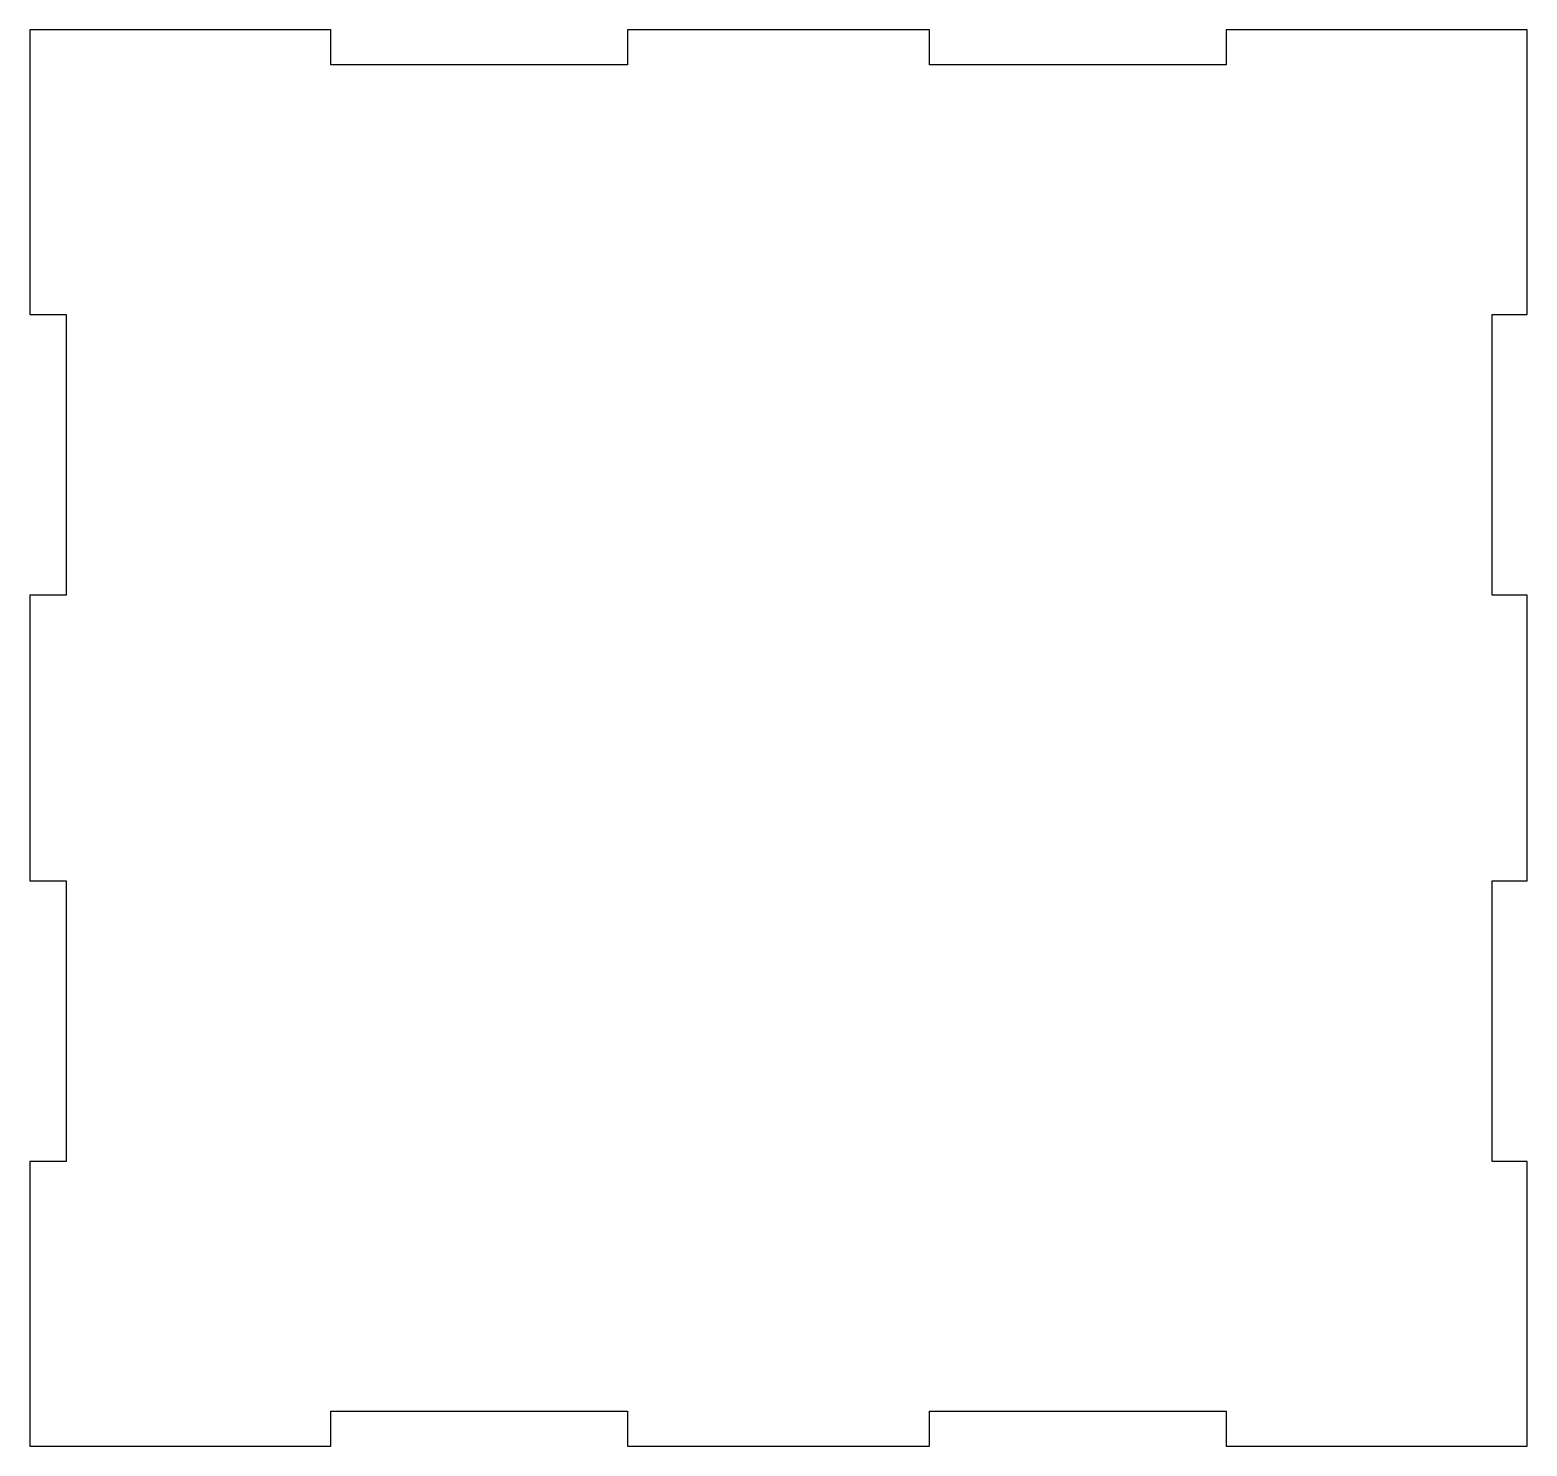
# Model space of a CAD drawing. Header units: millimetres. Extents: x -68 to 62, y -50 to 73.
import ezdxf

# ---------------------------------------------------------------- set-up
doc = ezdxf.new("R2010")
doc.units = ezdxf.units.MM
doc.layers.get('0').update_dxf_attribs({"linetype": 'CONTINUOUS'})

msp = doc.modelspace()

# ---------------------------------------------------------------- linework, layer by layer
for p, q in [((-41.38, 73), (-67.5, 73)), ((-67.5, 73), (-67.5, 50)), ((-41.38, 69.96), (-41.38, 73)), ((10.62, 73), (-15.62, 73)), ((-15.62, 73), (-15.62, 69.96)), ((10.62, 69.96), (10.62, 73)), ((62.5, 73), (36.38, 73)), ((36.38, 73), (36.38, 69.96)), ((62.5, 50), (62.5, 73)), ((-15.62, 69.96), (-41.38, 69.96)), ((36.38, 69.96), (10.62, 69.96)), ((-67.5, 50), (-67.5, 48.28)), ((62.5, 48.28), (62.5, 50)), ((-67.5, 48.28), (-64.36, 48.28)), ((-64.36, 48.28), (-64.36, 23.92)), ((59.47, 23.92), (59.47, 48.28)), ((59.47, 48.28), (62.5, 48.28)), ((-64.36, 23.92), (-67.5, 23.92)), ((-67.5, 23.92), (-67.5, -0.92)), ((62.5, 23.92), (59.47, 23.92)), ((62.5, -0.92), (62.5, 23.92)), ((-67.5, -0.92), (-64.36, -0.92)), ((-64.36, -0.92), (-64.36, -25.28)), ((59.47, -25.28), (59.47, -0.92)), ((59.47, -0.92), (62.5, -0.92)), ((-64.36, -25.28), (-67.5, -25.28)), ((-67.5, -25.28), (-67.5, -50)), ((62.5, -25.28), (59.47, -25.28)), ((62.5, -50), (62.5, -25.28)), ((-41.38, -50), (-41.38, -46.97)), ((-41.38, -46.97), (-15.62, -46.97)), ((-15.62, -46.97), (-15.62, -50)), ((10.62, -50), (10.62, -46.97)), ((10.62, -46.97), (36.38, -46.97)), ((36.38, -46.97), (36.38, -50)), ((-67.5, -50), (-41.38, -50)), ((-15.62, -50), (10.62, -50)), ((36.38, -50), (62.5, -50))]:
    msp.add_line(p, q)

doc.saveas('drawing.dxf')
